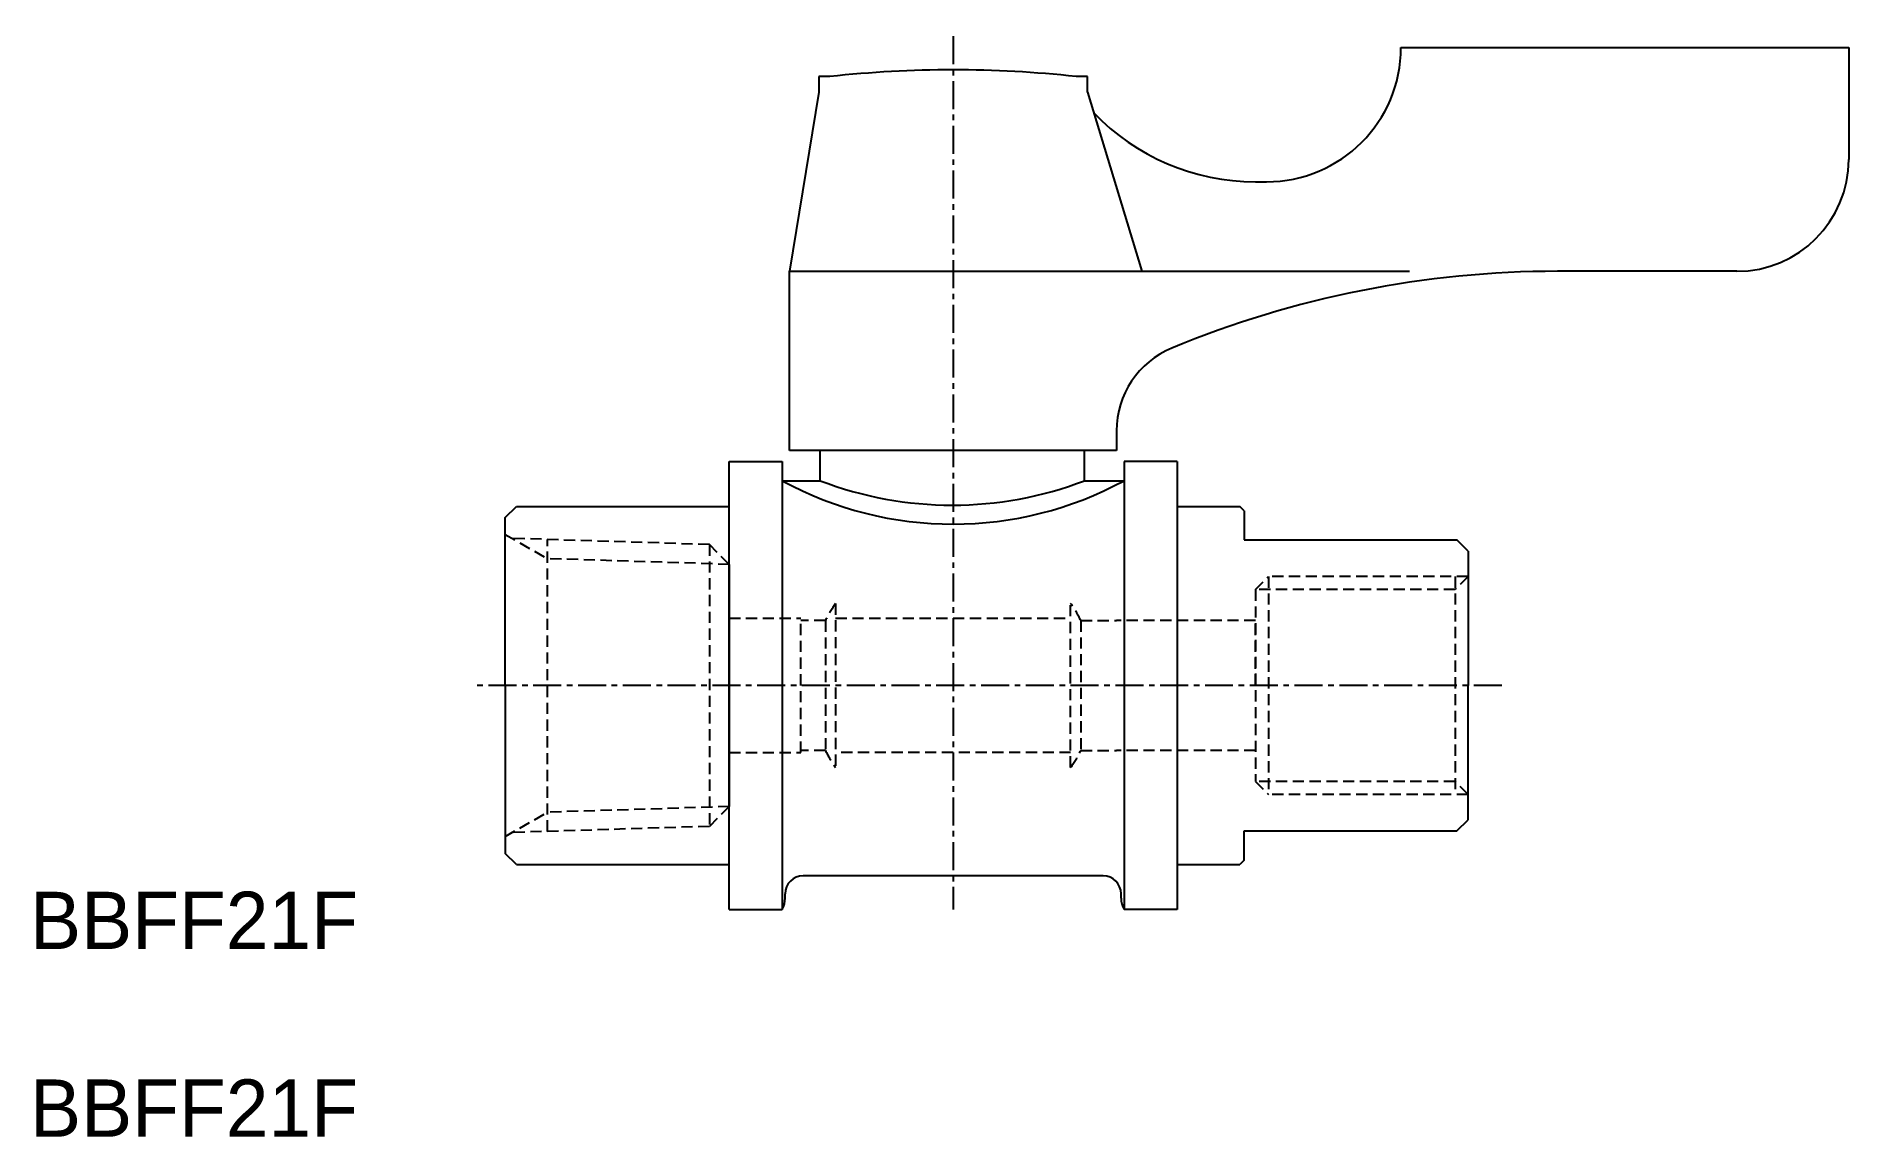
# Model space of a CAD drawing. Extents: x 336.3 to 417.2, y 304 to 353.1.
import ezdxf

# ---------------------------------------------------------------- set-up
doc = ezdxf.new("R2010")
doc.units = 0
doc.linetypes.add('CENTER', pattern=[2, 1.25, -0.25, 0.25, -0.25])
doc.linetypes.add('DASHED', pattern=[0.75, 0.5, -0.25])
doc.layers.get('0').update_dxf_attribs({"linetype": 'CONTINUOUS'})
doc.layers.add('CENTER', color=1, linetype='CENTER')

msp = doc.modelspace()

# ---------------------------------------------------------------- linework, layer by layer
at = {"color": 7, "linetype": 'CONTINUOUS'}
for p, q in [((397.216, 352.639), (417.216, 352.639)), ((397.216, 352.639), (397.216, 352.639)), ((417.216, 352.639), (417.216, 347.639)), ((371.716, 351.339), (371.216, 351.339)), ((371.216, 351.339), (371.216, 350.639)), ((383.216, 351.339), (382.716, 351.339)), ((383.216, 350.639), (383.216, 351.339)), ((371.216, 350.639), (369.916, 342.639)), ((383.216, 350.639), (385.639, 342.639)), ((390.716, 346.639), (391.216, 346.639)), ((369.883, 342.639), (397.596, 342.639)), ((369.916, 334.639), (369.916, 342.639)), ((412.216, 342.639), (404.216, 342.639)), ((384.516, 335.514), (384.516, 334.639)), ((384.516, 334.639), (369.916, 334.639)), ((371.283, 333.286), (371.283, 334.639)), ((383.083, 333.286), (383.083, 334.639)), ((367.216, 314.139), (367.216, 334.139)), ((367.216, 334.139), (369.582, 334.139)), ((369.582, 334.139), (369.582, 314.139)), ((387.216, 334.139), (384.85, 334.139)), ((384.85, 334.139), (384.85, 314.139)), ((387.216, 334.139), (387.216, 314.139)), ((369.582, 333.286), (371.283, 333.286)), ((383.083, 333.286), (384.85, 333.286)), ((357.216, 331.639), (357.716, 332.139)), ((357.716, 332.139), (367.216, 332.139)), ((387.216, 332.139), (390.016, 332.139)), ((390.216, 331.939), (390.016, 332.139)), ((390.216, 331.939), (390.216, 330.639)), ((357.216, 324.139), (357.216, 331.639)), ((390.216, 330.639), (399.716, 330.639)), ((400.216, 330.139), (399.716, 330.639)), ((367.216, 329.549), (367.216, 318.729)), ((400.216, 330.139), (400.216, 324.139)), ((357.216, 324.139), (357.216, 316.639)), ((400.216, 318.139), (400.216, 324.139)), ((399.716, 317.639), (400.216, 318.139)), ((390.216, 317.639), (399.716, 317.639)), ((390.216, 316.339), (390.216, 317.639)), ((357.716, 316.139), (357.216, 316.639)), ((357.716, 316.139), (367.216, 316.139)), ((387.216, 316.139), (390.016, 316.139)), ((390.216, 316.339), (390.016, 316.139)), ((383.916, 315.639), (370.516, 315.639)), ((367.216, 314.139), (369.582, 314.139)), ((369.716, 314.639), (369.716, 314.839)), ((384.716, 314.639), (384.716, 314.839)), ((387.216, 314.139), (384.85, 314.139))]:
    msp.add_line(p, q, dxfattribs=at)
at = {"color": 3, "linetype": 'DASHED'}
for p, q in [((357.216, 330.889), (359.098, 329.803)), ((366.332, 330.433), (357.53, 330.708)), ((359.098, 317.619), (359.098, 330.659)), ((366.332, 330.433), (366.332, 317.846)), ((367.216, 329.549), (366.332, 330.433)), ((367.216, 329.549), (359.098, 329.803)), ((390.716, 328.422), (391.297, 329.003)), ((400.216, 329.003), (391.297, 329.003)), ((391.297, 329.003), (391.297, 319.275)), ((399.635, 329.003), (399.635, 319.275)), ((400.216, 329.003), (399.635, 328.422)), ((399.635, 328.422), (390.716, 328.422)), ((390.716, 328.422), (390.716, 319.856)), ((367.216, 327.139), (370.416, 327.139)), ((370.416, 321.139), (370.416, 327.139)), ((371.511, 327.039), (370.416, 327.039)), ((371.511, 327.039), (371.511, 321.239)), ((371.966, 327.799), (371.966, 320.479)), ((371.966, 327.139), (382.466, 327.139)), ((382.466, 320.479), (382.466, 327.799)), ((382.921, 327.039), (384.516, 327.039)), ((382.921, 327.039), (382.921, 321.239)), ((390.716, 327.039), (384.516, 327.039)), ((390.716, 324.139), (390.716, 327.039)), ((367.216, 321.139), (370.416, 321.139)), ((371.511, 321.239), (370.416, 321.239)), ((382.466, 321.139), (371.966, 321.139)), ((382.921, 321.239), (384.516, 321.239)), ((390.716, 321.239), (384.516, 321.239)), ((399.635, 319.856), (390.716, 319.856)), ((390.716, 319.856), (391.297, 319.275)), ((400.216, 319.275), (399.635, 319.856)), ((400.216, 319.275), (391.297, 319.275)), ((357.216, 317.389), (359.098, 318.475)), ((367.216, 318.729), (359.098, 318.475)), ((367.216, 318.729), (366.332, 317.846)), ((366.332, 317.846), (357.53, 317.57))]:
    msp.add_line(p, q, dxfattribs=at)
at = {"color": 7, "linetype": 'CONTINUOUS'}
for centre, radius, start, end in [((391.216, 352.639), 6, 270, 0), ((377.216, 301.072), 50.567, 83.75574, 96.24426), ((390.716, 356.639), 10, 223.76009, 270), ((412.216, 347.639), 5, 270, 0), ((404.216, 297.639), 45, 90, 112.5151), ((388.516, 335.514), 4, 112.5151, 180), ((377.216, 347.344), 15.997, 241.49584, 298.50416), ((377.183, 348.64), 16.448, 248.97945, 291.02055), ((370.516, 314.839), 0.8, 90, 180), ((383.916, 314.839), 0.8, 0, 90), ((368.716, 314.639), 1, 330, 0), ((385.716, 314.639), 1, 180, 210)]:
    msp.add_arc(centre, radius, start, end, dxfattribs=at)
at = {"color": 3, "linetype": 'DASHED'}
for start, end in [(145.11609, 153.05564), (26.94436, 34.88391), (206.94436, 214.88391), (325.11609, 333.05564)]:
    msp.add_arc((377.216, 324.139), 6.4, start, end, dxfattribs=at)
at = {"layer": 'CENTER', "color": 1, "linetype": 'CENTER'}
for p, q in [((377.216, 353.139), (377.216, 314.139)), ((401.716, 324.139), (355.716, 324.139))]:
    msp.add_line(p, q, dxfattribs=at)

# ---------------------------------------------------------------- texts
at = {"color": 7, "linetype": 'CONTINUOUS'}
for p in [(335.988, 312.366), (335.988, 303.981)]:
    msp.add_text('BBFF21F', height=2.5597, dxfattribs=at).set_placement(p)

doc.saveas('drawing.dxf')
